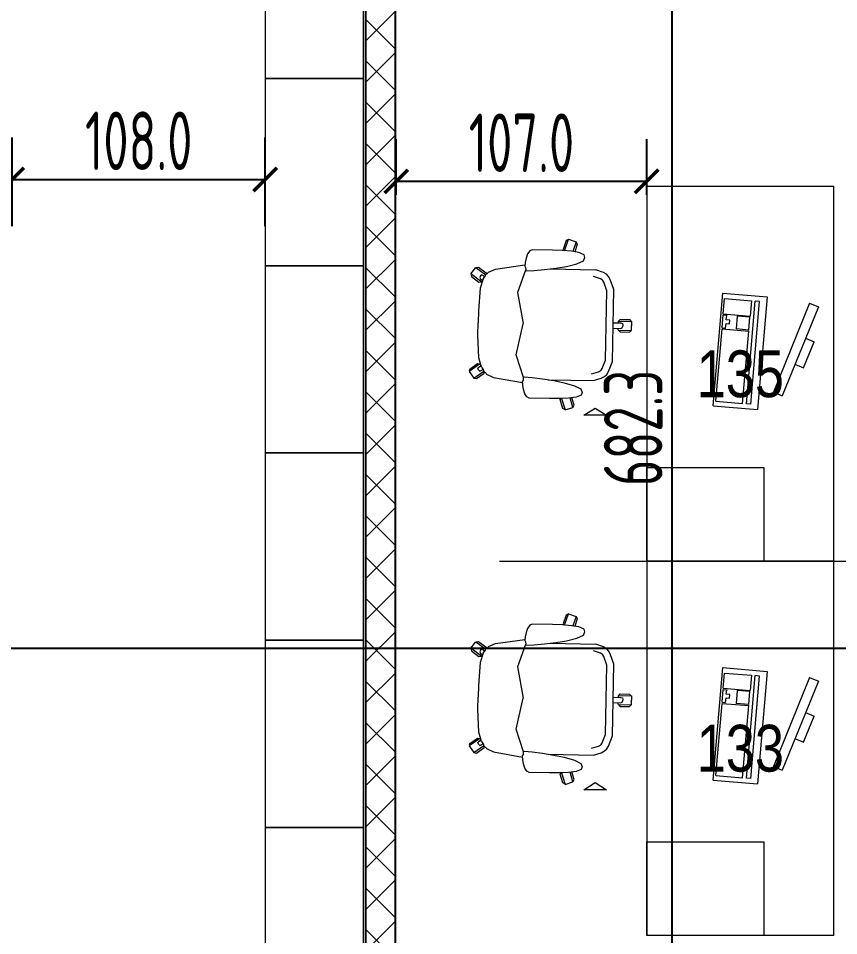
# Model space of a CAD drawing. Extents: x 6529560 to 6558080, y 5579316 to 5588131.
# Drawn here: x 6543831.461 to 6543834.965, y 5579672.922 to 5579676.842 of the extents above; entities that cross this region are included whole.
import ezdxf
from ezdxf.enums import TextEntityAlignment as Align

# ---------------------------------------------------------------- set-up
doc = ezdxf.new("R2010")
doc.units = 0
doc.header["$MEASUREMENT"] = 0
doc.header["$PDSIZE"] = -5
doc.linetypes.add('GR_SOLID', pattern=[0])
doc.layers.get('0').update_dxf_attribs({"color": 2, "linetype": 'CONTINUOUS', "lineweight": 5})
doc.layers.get('Defpoints').update_dxf_attribs({"linetype": 'CONTINUOUS'})
for name, color, linetype, lineweight in [('arch_meble', 5, 'GR_SOLID', 13), ('arch_sciany wewnetrzne gk', 70, 'CONTINUOUS', 25), ('arch_sciany wewntrzne gk wypelnienie', 70, 'CONTINUOUS', 13), ('arch_wymiary', 2, 'CONTINUOUS', 13)]:
    doc.layers.add(name, color=color, linetype=linetype, lineweight=lineweight)
doc.styles.add('ISO8', font='iso8.shx', dxfattribs={"width": 0.7})
doc.styles.get("Standard").update_dxf_attribs({"font": 'arial.ttf', "width": 0.75})
doc.dimstyles.new('biura', dxfattribs={"dimtxt": 0.25, "dimasz": 0.1, "dimexe": 0.18, "dimexo": 0.0625, "dimgap": 0.04, "dimtad": 1, "dimdec": 1, "dimlfac": 100, "dimzin": 0, "dimdsep": 46, "dimtxsty": 'ISO8', "dimblk": 'ARCHTICK', "dimcen": 0.09, "dimadec": 0, "dimazin": 0, "dimtfac": 1, "dimtdec": 1, "dimtix": 1, "dimtofl": 0, "dimtmove": 0, "dimatfit": 3, "dimldrblk": 'ARCHTICK', "dimfxl": 0.2, "dimfxlon": 1, "dimtolj": 1, "dimtzin": 0, "dimarcsym": 0})

# ---------------------------------------------------------------- blocks, each defined once
blk = doc.blocks.new('_ArchTick')
at = {"color": 0, "linetype": 'ByBlock', "const_width": 0.15}
blk.add_lwpolyline([(-0.5, -0.5), (0.5, 0.5)], dxfattribs=at)
blk = doc.blocks.new('*D2548')
at = {"layer": 'arch_wymiary', "color": 0, "lineweight": -2, "transparency": 16777216}
for p, q in [((6543823.976470454, 5579674.349832397), (6543823.976470454, 5579673.969832397)), ((6543854.006516792, 5579674.349726623), (6543854.006516792, 5579673.969832397)), ((6543823.976470454, 5579674.149832396), (6543854.006516792, 5579674.149832396))]:
    blk.add_line(p, q, dxfattribs=at)
at = {"layer": 'Defpoints', "color": 0, "transparency": 16777216}
for p in [(6543823.976470454, 5579675.531669023, -2.2523943874e-06), (6543854.006516792, 5579675.531669023, 0.0368586090544197), (6543854.006516792, 5579674.149832396)]:
    blk.add_point(p, dxfattribs=at)
at = {"layer": 'arch_wymiary', "color": 0, "lineweight": -2, "transparency": 16777216, "xscale": 0.1, "yscale": 0.1, "zscale": 0.1, "rotation": 180}
blk.add_blockref('_ArchTick', (6543823.976470454, 5579674.149832396), dxfattribs=at)
at = {"layer": 'arch_wymiary', "color": 0, "lineweight": -2, "transparency": 16777216, "xscale": 0.1, "yscale": 0.1, "zscale": 0.1}
blk.add_blockref('_ArchTick', (6543854.006516792, 5579674.149832396), dxfattribs=at)
at = {"layer": 'arch_wymiary', "color": 0, "transparency": 16777216, "insert": (6543837.597539419, 5579674.314832397), "char_height": 0.25, "attachment_point": 5, "style": 'ISO8'}
blk.add_mtext('\\A1;3003.0', dxfattribs=at)
blk = doc.blocks.new('*D2559')
at = {"layer": 'arch_wymiary', "color": 0, "lineweight": -2, "transparency": 16777216}
for p, q in [((6543834.084905486, 5579677.814458701), (6543834.072933886, 5579677.814458701)), ((6543834.252933887, 5579677.814458701), (6543834.252933887, 5579670.991080322)), ((6543834.136313776, 5579670.991080322), (6543834.072933886, 5579670.991080322))]:
    blk.add_line(p, q, dxfattribs=at)
at = {"layer": 'Defpoints', "color": 0, "transparency": 16777216}
for p in [(6543834.301937995, 5579677.814458701, -7.265392502862331), (6543834.252933887, 5579670.991080322), (6543835.301937995, 5579670.991080322, -7.265392912928182)]:
    blk.add_point(p, dxfattribs=at)
at = {"layer": 'arch_wymiary', "color": 0, "lineweight": -2, "transparency": 16777216, "xscale": 0.1, "yscale": 0.1, "zscale": 0.1}
for p, rotation in [((6543834.252933887, 5579677.814458701), 90), ((6543834.252933887, 5579670.991080322), 270)]:
    blk.add_blockref('_ArchTick', p, dxfattribs=dict(at, rotation=rotation))
at = {"layer": 'arch_wymiary', "color": 0, "transparency": 16777216, "insert": (6543834.087933886, 5579675.091556828), "char_height": 0.25, "attachment_point": 5, "rotation": 90, "style": 'ISO8'}
blk.add_mtext('\\A1;682.3', dxfattribs=at)
blk = doc.blocks.new('biurko dostawka')
at = {"layer": 'arch_meble', "color": 0}
for p, q in [((6555863.256439447, 5577522.728014947, 7.302242487318267), (6555703.256470323, 5577522.728014947, 7.302242487318267)), ((6555703.256470323, 5577522.728014947, 7.302242487318267), (6555703.256470442, 5577442.728014946, 7.302242487318267)), ((6555863.256439447, 5577522.728014947, 7.302242487318267), (6555863.256439447, 5577442.728028178, 7.302242487318267)), ((6555753.107601405, 5577512.351674795, 7.302242487318267), (6555754.618423462, 5577516.055377961, 7.302242487318267)), ((6555754.618423462, 5577516.055377961, 7.302242487318267), (6555792.600824475, 5577500.561519265, 7.302242487318267)), ((6555768.050377608, 5577510.576187729, 7.302242487318267), (6555769.561199666, 5577514.279890776, 7.302242487318267)), ((6555780.679692626, 5577509.744412422, 7.302242487318267), (6555769.561199666, 5577514.279890776, 7.302242487318267)), ((6555753.107601405, 5577512.351674795, 7.302242487318267), (6555791.090002299, 5577496.8578161, 7.302242487318267)), ((6555779.168870449, 5577506.040709257, 7.302242487318267), (6555780.679692626, 5577509.744412422, 7.302242487318267)), ((6555791.090002299, 5577496.8578161, 7.302242487318267), (6555792.600824475, 5577500.561519265, 7.302242487318267)), ((6555748.804199457, 5577475.201965809, 7.302242487318267), (6555750.415761829, 5577494.183677197, 7.302242487318267)), ((6555750.415761829, 5577494.183677197, 7.302242487318267), (6555798.502763987, 5577490.101052642, 7.302242487318267)), ((6555752.412526011, 5577490.987400413, 7.302242487318267), (6555752.2543391, 5577489.124203323, 7.302242487318267)), ((6555796.254798889, 5577487.265156746, 7.302242487318267), (6555752.412526011, 5577490.987400413, 7.302242487318267)), ((6555796.891201615, 5577471.119341254, 7.302242487318267), (6555798.502763987, 5577490.101052642, 7.302242487318267)), ((6555751.140694499, 5577476.007193089, 7.302242487318267), (6555752.111227154, 5577487.438567638, 7.302242487318267)), ((6555752.111227154, 5577487.438567638, 7.302242487318267), (6555758.587926507, 5577486.88869071, 7.302242487318267)), ((6555796.096611977, 5577485.401959657, 7.302242487318267), (6555752.2543391, 5577489.124203323, 7.302242487318267)), ((6555757.617393851, 5577475.457316279, 7.302242487318267), (6555758.587926507, 5577486.88869071, 7.302242487318267)), ((6555759.086134314, 5577486.846392631, 7.302242487318267), (6555758.62318027, 5577481.393509865, 7.302242487318267)), ((6555764.566418409, 5577486.381112098, 7.302242487318267), (6555759.086134314, 5577486.846392631, 7.302242487318267)), ((6555764.094093323, 5577474.907439231, 7.302242487318267), (6555765.064625979, 5577486.338813781, 7.302242487318267)), ((6555764.566418409, 5577486.381112098, 7.302242487318267), (6555764.103464365, 5577480.928229332, 7.302242487318267)), ((6555795.953500152, 5577483.716323853, 7.302242487318267), (6555765.064625979, 5577486.338813781, 7.302242487318267)), ((6555796.254798889, 5577487.265156746, 7.302242487318267), (6555796.096611977, 5577485.401959657, 7.302242487318267)), ((6555794.982967377, 5577472.284949421, 7.302242487318267), (6555795.953500152, 5577483.716323853, 7.302242487318267)), ((6555758.62318027, 5577481.393509865, 7.302242487318267), (6555764.103464365, 5577480.928229332, 7.302242487318267)), ((6555760.362221479, 5577478.235071182, 7.302242487318267), (6555760.235326886, 5577476.740448117, 7.302242487318267)), ((6555761.856844425, 5577478.108176351, 7.302242487318267), (6555760.362221479, 5577478.235071182, 7.302242487318267)), ((6555761.729949832, 5577476.613553405, 7.302242487318267), (6555761.856844425, 5577478.108176351, 7.302242487318267)), ((6555796.891201615, 5577471.119341254, 7.302242487318267), (6555748.804199457, 5577475.201965809, 7.302242487318267)), ((6555757.617393851, 5577475.457316279, 7.302242487318267), (6555751.140694499, 5577476.007193089, 7.302242487318267)), ((6555758.115601539, 5577475.415018081, 7.302242487318267), (6555758.242496253, 5577476.909641027, 7.302242487318267)), ((6555763.595885754, 5577474.949737548, 7.302242487318267), (6555758.115601539, 5577475.415018081, 7.302242487318267)), ((6555760.235326886, 5577476.740448117, 7.302242487318267), (6555758.242496253, 5577476.909641027, 7.302242487318267)), ((6555763.722780347, 5577476.444360495, 7.302242487318267), (6555761.729949832, 5577476.613553405, 7.302242487318267)), ((6555763.595885754, 5577474.949737548, 7.302242487318267), (6555763.722780347, 5577476.444360495, 7.302242487318267)), ((6555794.982967377, 5577472.284949421, 7.302242487318267), (6555764.094093323, 5577474.907439231, 7.302242487318267)), ((6555703.256470442, 5577442.728014946, 7.302242487318267), (6555863.256439447, 5577442.728028178, 7.302242487318267)), ((6555760.018493534, 5577431.441066742, 7.302242487318267), (6555760.097313404, 5577435.440290094, 7.302242487318267)), ((6555760.097313404, 5577435.440290094, 7.302242487318267), (6555760.841556311, 5577436.155763627, 7.302242487318267)), ((6555760.731602669, 5577430.576847076, 7.302242487318267), (6555760.843980074, 5577436.278739691, 7.302242487318267)), ((6555760.843980074, 5577436.278739691, 7.302242487318267), (6555762.788203359, 5577436.240421295, 7.302242487318267)), ((6555764.732426524, 5577436.202103018, 7.302242487318267), (6555762.788203359, 5577436.240421295, 7.302242487318267)), ((6555764.620049119, 5577430.500210286, 7.302242487318267), (6555764.732426524, 5577436.202103018, 7.302242487318267)), ((6555765.445476533, 5577435.334884047, 7.302242487318267), (6555764.73000288, 5577436.079126835, 7.302242487318267)), ((6555765.366656542, 5577431.335660697, 7.302242487318267), (6555765.445476533, 5577435.334884047, 7.302242487318267)), ((6555760.733967185, 5577430.696823835, 7.302242487318267), (6555760.018493534, 5577431.441066742, 7.302242487318267)), ((6555761.472926974, 5577428.403817296, 7.302242487318267), (6555761.538800716, 5577431.746168256, 7.302242487318267)), ((6555761.538800716, 5577431.746168256, 7.302242487318267), (6555761.768364668, 5577432.330758214, 7.302242487318267)), ((6555761.768364668, 5577432.330758214, 7.302242487318267), (6555762.524120211, 5577432.513901471, 7.302242487318267)), ((6555762.524120211, 5577432.513901471, 7.302242487318267), (6555762.714684009, 5577432.510145784, 7.302242487318267)), ((6555762.905247807, 5577432.506389856, 7.302242487318267), (6555762.714684009, 5577432.510145784, 7.302242487318267)), ((6555763.653200268, 5577432.293610216, 7.302242487318267), (6555762.905247807, 5577432.506389856, 7.302242487318267)), ((6555763.859551668, 5577431.700428962, 7.302242487318267), (6555763.653200268, 5577432.293610216, 7.302242487318267)), ((6555763.793677925, 5577428.358078003, 7.302242487318267), (6555763.859551668, 5577431.700428962, 7.302242487318267)), ((6555764.622413635, 5577430.620187044, 7.302242487318267), (6555765.366656542, 5577431.335660697, 7.302242487318267)), ((6555742.886647582, 5577427.151816725, 7.302242487318267), (6555741.622958779, 5577426.469585181, 7.302242487318267)), ((6555747.288681507, 5577428.683371902, 7.302242487318267), (6555742.886647582, 5577427.151816725, 7.302242487318267)), ((6555777.977923274, 5577428.078523277, 7.302242487318267), (6555747.288681507, 5577428.683371902, 7.302242487318267)), ((6555760.731602669, 5577430.576847076, 7.302242487318267), (6555761.515450358, 5577430.561398386, 7.302242487318267)), ((6555764.620049119, 5577430.500210286, 7.302242487318267), (6555763.83620131, 5577430.515658975, 7.302242487318267)), ((6555782.316191912, 5577426.374706983, 7.302242487318267), (6555777.977923274, 5577428.078523277, 7.302242487318267)), ((6555739.902613043, 5577424.236050844, 7.302242487318267), (6555738.788750886, 5577420.955362558, 7.302242487318267)), ((6555740.690106392, 5577425.572792888, 7.302242487318267), (6555739.902613043, 5577424.236050844, 7.302242487318267)), ((6555741.622958779, 5577426.469585181, 7.302242487318267), (6555740.690106392, 5577425.572792888, 7.302242487318267)), ((6555743.059391499, 5577423.700569153, 7.302242487318267), (6555742.636512637, 5577422.982747196, 7.302242487318267)), ((6555743.402648211, 5577424.030557036, 7.302242487318267), (6555743.059391499, 5577423.700569153, 7.302242487318267)), ((6555744.09654963, 5577424.405175686, 7.302242487318267), (6555743.402648211, 5577424.030557036, 7.302242487318267)), ((6555747.765568971, 5577425.681700588, 7.302242487318267), (6555744.09654963, 5577424.405175686, 7.302242487318267)), ((6555777.383133412, 5577425.097973466, 7.302242487318267), (6555747.765568971, 5577425.681700588, 7.302242487318267)), ((6555780.999005317, 5577423.677871943, 7.302242487318267), (6555777.383133412, 5577425.097973466, 7.302242487318267)), ((6555781.677607058, 5577423.276202798, 7.302242487318267), (6555780.999005317, 5577423.677871943, 7.302242487318267)), ((6555782.007594943, 5577422.932946086, 7.302242487318267), (6555781.677607058, 5577423.276202798, 7.302242487318267)), ((6555783.552017808, 5577425.643213033, 7.302242487318267), (6555782.316191912, 5577426.374706983, 7.302242487318267)), ((6555784.448810101, 5577424.710360646, 7.302242487318267), (6555783.552017808, 5577425.643213033, 7.302242487318267)), ((6555785.183021188, 5577423.343627692, 7.302242487318267), (6555784.448810101, 5577424.710360646, 7.302242487318267)), ((6555786.166751623, 5577420.021598221, 7.302242487318267), (6555785.183021188, 5577423.343627692, 7.302242487318267)), ((6555797.960509419, 5577420.72796905, 7.302242487318267), (6555800.979925633, 5577425.518016219, 7.302242487318267)), ((6555800.979925633, 5577425.518016219, 7.302242487318267), (6555800.979925752, 5577415.937922, 7.302242487318267)), ((6555738.406062841, 5577401.538263321, 7.302242487318267), (6555738.788750886, 5577420.955362558, 7.302242487318267)), ((6555742.636512637, 5577422.982747196, 7.302242487318267), (6555741.621616244, 5577419.993545532, 7.302242487318267)), ((6555782.401861549, 5577422.199019194, 7.302242487318267), (6555782.007594943, 5577422.932946086, 7.302242487318267)), ((6555783.298188329, 5577419.172149658, 7.302242487318267), (6555782.401861549, 5577422.199019194, 7.302242487318267)), ((6555785.784063697, 5577400.604499102, 7.302242487318267), (6555786.166751623, 5577420.021598221, 7.302242487318267)), ((6555800.979925752, 5577415.937922, 7.302242487318267), (6555797.960509419, 5577420.72796905, 7.302242487318267)), ((6555732.385558248, 5577415.984572172, 7.302242487318267), (6555731.438417077, 5577413.753802537, 7.302242487318267)), ((6555733.582317233, 5577416.26504445, 7.302242487318267), (6555732.385558248, 5577415.984572172, 7.302242487318267)), ((6555735.019454598, 5577415.699615955, 7.302242487318267), (6555733.582317233, 5577416.26504445, 7.302242487318267)), ((6555736.258674502, 5577412.856645107, 7.302242487318267), (6555735.019454598, 5577415.699615955, 7.302242487318267)), ((6555725.773177146, 5577409.33157742, 7.302242487318267), (6555726.9195652, 5577412.638629913, 7.302242487318267)), ((6555726.9195652, 5577412.638629913, 7.302242487318267), (6555730.998227836, 5577411.224113226, 7.302242487318267)), ((6555726.998399258, 5577412.611289501, 7.302242487318267), (6555727.978583336, 5577413.085848808, 7.302242487318267)), ((6555727.978583336, 5577413.085848808, 7.302242487318267), (6555731.131872534, 5577411.992144942, 7.302242487318267)), ((6555731.438417077, 5577413.753802537, 7.302242487318267), (6555730.891361593, 5577410.609971881, 7.302242487318267)), ((6555737.356762051, 5577408.435148835, 7.302242487318267), (6555736.258674502, 5577412.856645107, 7.302242487318267)), ((6555787.104302764, 5577407.454683781, 7.302242487318267), (6555788.375755072, 5577411.829479337, 7.302242487318267)), ((6555788.375755072, 5577411.829479337, 7.302242487318267), (6555789.726032138, 5577414.621414185, 7.302242487318267)), ((6555789.726032138, 5577414.621414185, 7.302242487318267), (6555791.184332609, 5577415.129777074, 7.302242487318267)), ((6555791.184332609, 5577415.129777074, 7.302242487318267), (6555792.369111061, 5577414.802367449, 7.302242487318267)), ((6555792.369111061, 5577414.802367449, 7.302242487318267), (6555793.227619171, 5577412.536010504, 7.302242487318267)), ((6555793.227619171, 5577412.536010504, 7.302242487318267), (6555793.650375366, 5577409.373065949, 7.302242487318267)), ((6555796.658447266, 5577411.732249974, 7.302242487318267), (6555793.464512229, 5577410.763642431, 7.302242487318267)), ((6555797.619171142, 5577411.219437719, 7.302242487318267), (6555796.658447266, 5577411.732249974, 7.302242487318267)), ((6555730.654754162, 5577407.638057231, 7.302242487318267), (6555725.773177146, 5577409.33157742, 7.302242487318267)), ((6555725.888512492, 5577409.291565181, 7.302242487318267), (6555726.339186191, 5577408.362236022, 7.302242487318267)), ((6555726.339186191, 5577408.362236022, 7.302242487318267), (6555730.119092106, 5577407.051498532, 7.302242487318267)), ((6555730.891361593, 5577410.609971881, 7.302242487318267), (6555730.585049391, 5577406.740256428, 7.302242487318267)), ((6555738.110734105, 5577403.960423112, 7.302242487318267), (6555737.356762051, 5577408.435148835, 7.302242487318267)), ((6555786.174601674, 5577403.013141155, 7.302242487318267), (6555787.104302764, 5577407.454683781, 7.302242487318267)), ((6555797.69902134, 5577411.243650675, 7.302242487318267), (6555793.567790866, 5577409.990941048, 7.302242487318267)), ((6555793.650375366, 5577409.373065949, 7.302242487318267), (6555793.803974032, 5577405.49428606, 7.302242487318267)), ((6555793.769698858, 5577406.394136191, 7.302242487318267), (6555798.71421349, 5577407.893995881, 7.302242487318267)), ((6555798.71421349, 5577407.893995881, 7.302242487318267), (6555797.69902134, 5577411.243650675, 7.302242487318267)), ((6555798.597391128, 5577407.858559131, 7.302242487318267), (6555798.110449791, 5577406.947709322, 7.302242487318267)), ((6555730.119092106, 5577407.051498532, 7.302242487318267), (6555730.629270195, 5577407.298906922, 7.302242487318267)), ((6555730.585049391, 5577406.740256428, 7.302242487318267), (6555730.433173417, 5577402.434413076, 7.302242487318267)), ((6555738.706557631, 5577399.073733568, 7.302242487318267), (6555738.110734105, 5577403.960423112, 7.302242487318267)), ((6555794.281833172, 5577405.786926747, 7.302242487318267), (6555793.781799793, 5577406.054245233, 7.302242487318267)), ((6555793.803974032, 5577405.49428606, 7.302242487318267), (6555793.786071896, 5577401.18580234, 7.302242487318267)), ((6555798.110449791, 5577406.947709322, 7.302242487318267), (6555794.281833172, 5577405.786926747, 7.302242487318267)), ((6555730.433173417, 5577402.434413076, 7.302242487318267), (6555730.275328636, 5577393.765840291, 7.302242487318267)), ((6555785.386694074, 5577398.153723359, 7.302242487318267), (6555786.174601674, 5577403.013141155, 7.302242487318267)), ((6555793.786071896, 5577401.18580234, 7.302242487318267), (6555793.602232098, 5577392.517741919, 7.302242487318267)), ((6555739.073944807, 5577394.67464006, 7.302242487318267), (6555738.706557631, 5577399.073733568, 7.302242487318267)), ((6555784.846257449, 5577393.772521973, 7.302242487318267), (6555785.386694074, 5577398.153723359, 7.302242487318267)), ((6555730.275328636, 5577393.765840291, 7.302242487318267), (6555730.711929083, 5577392.777045131, 7.302242487318267)), ((6555730.711929083, 5577392.777045131, 7.302242487318267), (6555732.057831287, 5577391.845343113, 7.302242487318267)), ((6555732.057831287, 5577391.845343113, 7.302242487318267), (6555733.81440866, 5577391.19760406, 7.302242487318267)), ((6555739.191788554, 5577391.21464622, 7.302242487318267), (6555739.073944807, 5577394.67464006, 7.302242487318267)), ((6555784.592173457, 5577390.319858312, 7.302242487318267), (6555784.846257449, 5577393.772521973, 7.302242487318267)), ((6555793.602232098, 5577392.517741919, 7.302242487318267), (6555793.127009749, 5577391.546917676, 7.302242487318267)), ((6555733.81440866, 5577391.19760406, 7.302242487318267), (6555735.722765446, 5577390.790920973, 7.302242487318267)), ((6555735.722765446, 5577390.790920973, 7.302242487318267), (6555737.195685983, 5577390.670873761, 7.302242487318267)), ((6555738.498210788, 5577378.14977634, 7.302242487318267), (6555736.737079382, 5577390.708251477, 7.302242487318267)), ((6555737.195685983, 5577390.670873761, 7.302242487318267), (6555737.853594303, 5577391.014976501, 7.302242487318267)), ((6555737.853594303, 5577391.014976501, 7.302242487318267), (6555738.827469468, 5577391.049793123, 7.302242487318267)), ((6555738.827469468, 5577391.049793123, 7.302242487318267), (6555738.958510398, 5577391.00370729, 7.302242487318267)), ((6555738.958510398, 5577391.00370729, 7.302242487318267), (6555739.191788554, 5577391.21464622, 7.302242487318267)), ((6555738.958510398, 5577391.00370729, 7.302242487318267), (6555748.466040969, 5577387.48217237, 7.302242487318267)), ((6555748.466040969, 5577387.48217237, 7.302242487318267), (6555761.814898968, 5577389.931609035, 7.302242487318267)), ((6555775.178055167, 5577386.955710291, 7.302242487318267), (6555761.936076999, 5577389.929220677, 7.302242487318267)), ((6555784.816959024, 5577390.099891544, 7.302242487318267), (6555775.178055167, 5577386.955710291, 7.302242487318267)), ((6555784.816959024, 5577390.099891544, 7.302242487318267), (6555784.592173457, 5577390.319858312, 7.302242487318267)), ((6555784.770426273, 5577377.237805724, 7.302242487318267), (6555787.025023222, 5577389.717135668, 7.302242487318267)), ((6555784.949714064, 5577390.140778184, 7.302242487318267), (6555784.816959024, 5577390.099891544, 7.302242487318267)), ((6555785.921461106, 5577390.067615747, 7.302242487318267), (6555784.949714064, 5577390.140778184, 7.302242487318267)), ((6555786.565299988, 5577389.697857142, 7.302242487318267), (6555785.921461106, 5577390.067615747, 7.302242487318267)), ((6555788.041806817, 5577389.759774566, 7.302242487318267), (6555786.565299988, 5577389.697857142, 7.302242487318267)), ((6555789.964705944, 5577390.090948224, 7.302242487318267), (6555788.041806817, 5577389.759774566, 7.302242487318267)), ((6555791.745441556, 5577390.668971061, 7.302242487318267), (6555789.964705944, 5577390.090948224, 7.302242487318267)), ((6555793.127009749, 5577391.546917676, 7.302242487318267), (6555791.745441556, 5577390.668971061, 7.302242487318267)), ((6555739.783485174, 5577375.156869054, 7.302242487318267), (6555738.498210788, 5577378.14977634, 7.302242487318267)), ((6555783.368222594, 5577374.29786539, 7.302242487318267), (6555784.770426273, 5577377.237805724, 7.302242487318267)), ((6555737.674343944, 5577370.907604456, 7.302242487318267), (6555740.08865273, 5577374.096649767, 7.302242487318267)), ((6555737.772797704, 5577369.762442112, 7.302242487318267), (6555740.934341192, 5577373.937894225, 7.302242487318267)), ((6555739.980832696, 5577374.943483472, 7.302242487318267), (6555739.783485174, 5577375.156869054, 7.302242487318267)), ((6555740.150515795, 5577374.799567341, 7.302242487318267), (6555739.980832696, 5577374.943483472, 7.302242487318267)), ((6555740.08865273, 5577374.096649767, 7.302242487318267), (6555740.608832478, 5577374.168152332, 7.302242487318267)), ((6555740.380776048, 5577374.709012389, 7.302242487318267), (6555740.150515795, 5577374.799567341, 7.302242487318267)), ((6555740.686546087, 5577373.983846426, 7.302242487318267), (6555740.380776048, 5577374.709012389, 7.302242487318267)), ((6555744.132690787, 5577372.363455295, 7.302242487318267), (6555740.563714623, 5577367.65003705, 7.302242487318267)), ((6555741.362830281, 5577373.858433365, 7.302242487318267), (6555740.686546087, 5577373.983846426, 7.302242487318267)), ((6555740.941405534, 5577372.299497366, 7.302242487318267), (6555741.696661115, 5577373.596405029, 7.302242487318267)), ((6555740.941405534, 5577372.299497366, 7.302242487318267), (6555741.417349816, 5577371.682999253, 7.302242487318267)), ((6555742.655464292, 5577372.843827605, 7.302242487318267), (6555741.362830281, 5577373.858433365, 7.302242487318267)), ((6555742.655464292, 5577372.843827605, 7.302242487318267), (6555746.623806595, 5577371.553380847, 7.302242487318267)), ((6555742.665408254, 5577371.724414348, 7.302242487318267), (6555743.342632889, 5577372.619158388, 7.302242487318267)), ((6555744.074559212, 5577371.081359626, 7.302242487318267), (6555743.933106541, 5577372.099871516, 7.302242487318267)), ((6555780.407334566, 5577372.099782825, 7.302242487318267), (6555776.391227364, 5577370.966700197, 7.302242487318267)), ((6555780.407334566, 5577372.099782825, 7.302242487318267), (6555781.738942504, 5577373.062667966, 7.302242487318267)), ((6555782.098614454, 5577371.488337517, 7.302242487318267), (6555781.395046473, 5577372.813996911, 7.302242487318267)), ((6555781.738942504, 5577373.062667966, 7.302242487318267), (6555782.419643163, 5577373.161336423, 7.302242487318267)), ((6555785.164795756, 5577368.828402042, 7.302242487318267), (6555782.170229792, 5577373.125183702, 7.302242487318267)), ((6555782.419643163, 5577373.161336423, 7.302242487318267), (6555782.753748893, 5577373.873891234, 7.302242487318267)), ((6555783.021516918, 5577373.250493884, 7.302242487318267), (6555782.504558444, 5577373.342437148, 7.302242487318267)), ((6555782.753748893, 5577373.873891234, 7.302242487318267), (6555782.987398505, 5577373.955303073, 7.302242487318267)), ((6555782.987398505, 5577373.955303073, 7.302242487318267), (6555783.162620545, 5577374.092421531, 7.302242487318267)), ((6555785.308295012, 5577369.968795776, 7.302242487318267), (6555783.021516918, 5577373.250493884, 7.302242487318267)), ((6555783.162620545, 5577374.092421531, 7.302242487318267), (6555783.368222594, 5577374.29786539, 7.302242487318267)), ((6555737.822491527, 5577369.828072906, 7.302242487318267), (6555737.674343944, 5577370.907604456, 7.302242487318267)), ((6555740.563714623, 5577367.65003705, 7.302242487318267), (6555737.772797704, 5577369.762442112, 7.302242487318267)), ((6555741.417349816, 5577371.682999253, 7.302242487318267), (6555742.136652232, 5577371.386767864, 7.302242487318267)), ((6555741.660645605, 5577367.88946855, 7.302242487318267), (6555744.074559212, 5577371.081359626, 7.302242487318267)), ((6555742.136652232, 5577371.386767864, 7.302242487318267), (6555742.665408254, 5577371.724414348, 7.302242487318267)), ((6555746.623806595, 5577371.553380847, 7.302242487318267), (6555756.411144852, 5577370.814378022, 7.302242487318267)), ((6555756.411144852, 5577370.814378022, 7.302242487318267), (6555761.495963454, 5577370.673824906, 7.302242487318267)), ((6555766.582371234, 5577370.613915086, 7.302242487318267), (6555761.495963454, 5577370.673824906, 7.302242487318267)), ((6555776.391227364, 5577370.966700197, 7.302242487318267), (6555766.582371234, 5577370.613915086, 7.302242487318267)), ((6555778.91232741, 5577371.677989602, 7.302242487318267), (6555782.292812466, 5577366.827605843, 7.302242487318267)), ((6555778.919896364, 5577370.394599319, 7.302242487318267), (6555779.101370931, 5577371.406746626, 7.302242487318267)), ((6555781.206167459, 5577367.11007297, 7.302242487318267), (6555778.919896364, 5577370.394599319, 7.302242487318267)), ((6555780.353290916, 5577370.981630564, 7.302242487318267), (6555779.711847186, 5577371.902364135, 7.302242487318267)), ((6555780.868332147, 5577370.623412251, 7.302242487318267), (6555780.353290916, 5577370.981630564, 7.302242487318267)), ((6555781.598748326, 5577370.89107132, 7.302242487318267), (6555780.868332147, 5577370.623412251, 7.302242487318267)), ((6555782.098614454, 5577371.488337517, 7.302242487318267), (6555781.598748326, 5577370.89107132, 7.302242487318267)), ((6555782.292812466, 5577366.827605843, 7.302242487318267), (6555785.164795756, 5577368.828402042, 7.302242487318267)), ((6555785.117726445, 5577368.895939827, 7.302242487318267), (6555785.308295012, 5577369.968795776, 7.302242487318267)), ((6555741.090930104, 5577367.810474396, 7.302242487318267), (6555741.660645605, 5577367.88946855, 7.302242487318267)), ((6555781.7723279, 5577367.008692146, 7.302242487318267), (6555781.206167459, 5577367.11007297, 7.302242487318267))]:
    blk.add_line(p, q, dxfattribs=at)
at = {"layer": 'arch_meble', "color": 0, "extrusion": (0, 0, -1)}
blk.add_line((6555746.256476282, 5577522.728052497, 7.302242487317471), (6555704.256476283, 5577522.728015184, 7.302242487317471), dxfattribs=at)
at = {"layer": 'arch_meble', "color": 0, "elevation": 7.302242487318267}
blk.add_lwpolyline([(6555863.256439447, 5577442.728028178), (6555823.256439447, 5577442.728028058), (6555823.256439447, 5577492.728028058), (6555863.256439447, 5577492.728028058)], close=True, dxfattribs=at)
blk = doc.blocks.new('*D2778')
at = {"layer": 'arch_wymiary', "color": 0, "lineweight": -2, "transparency": 16777216}
for p, q in [((6543831.435282253, 5579675.953427198), (6543831.435282253, 5579676.333427198)), ((6543832.515201121, 5579675.953427198), (6543832.515201121, 5579676.333427198)), ((6543831.435282253, 5579676.153427199), (6543832.515201121, 5579676.153427199))]:
    blk.add_line(p, q, dxfattribs=at)
at = {"layer": 'Defpoints', "color": 0, "transparency": 16777216}
for p in [(6543832.515201121, 5579676.153427199), (6543831.435282253, 5579675.123001423), (6543832.515201121, 5579674.984842289)]:
    blk.add_point(p, dxfattribs=at)
at = {"layer": 'arch_wymiary', "color": 0, "lineweight": -2, "transparency": 16777216, "xscale": 0.1, "yscale": 0.1, "zscale": 0.1, "rotation": 180}
blk.add_blockref('_ArchTick', (6543831.435282253, 5579676.153427199), dxfattribs=at)
at = {"layer": 'arch_wymiary', "color": 0, "lineweight": -2, "transparency": 16777216, "xscale": 0.1, "yscale": 0.1, "zscale": 0.1}
blk.add_blockref('_ArchTick', (6543832.515201121, 5579676.153427199), dxfattribs=at)
at = {"layer": 'arch_wymiary', "color": 0, "transparency": 16777216, "insert": (6543831.975241687, 5579676.318427199), "char_height": 0.25, "attachment_point": 5, "style": 'ISO8'}
blk.add_mtext('\\A1;108.0', dxfattribs=at)
blk = doc.blocks.new('*D2784')
at = {"layer": 'arch_wymiary', "color": 0, "lineweight": -2, "transparency": 16777216}
for p, q in [((6543833.075389795, 5579676.087995066), (6543833.075389795, 5579676.325386913)), ((6543834.145389794, 5579676.087995066), (6543834.145389794, 5579676.325386913)), ((6543834.145389794, 5579676.145386913), (6543833.075389795, 5579676.145386913))]:
    blk.add_line(p, q, dxfattribs=at)
at = {"layer": 'Defpoints', "color": 0, "transparency": 16777216}
for p in [(6543833.075389795, 5579676.145386913), (6543833.075389795, 5579676.025495065), (6543834.145389794, 5579676.025495065)]:
    blk.add_point(p, dxfattribs=at)
at = {"layer": 'arch_wymiary', "color": 0, "lineweight": -2, "transparency": 16777216, "xscale": 0.1, "yscale": 0.1, "zscale": 0.1, "rotation": 180}
blk.add_blockref('_ArchTick', (6543833.075389795, 5579676.145386913), dxfattribs=at)
at = {"layer": 'arch_wymiary', "color": 0, "lineweight": -2, "transparency": 16777216, "xscale": 0.1, "yscale": 0.1, "zscale": 0.1}
blk.add_blockref('_ArchTick', (6543834.145389794, 5579676.145386913), dxfattribs=at)
at = {"layer": 'arch_wymiary', "color": 0, "transparency": 16777216, "insert": (6543833.610389794, 5579676.310386913), "char_height": 0.25, "attachment_point": 5, "style": 'ISO8'}
blk.add_mtext('\\A1;107.0', dxfattribs=at)
blk = doc.blocks.new('*D2785')
at = {"layer": 'arch_wymiary', "color": 0, "lineweight": -2, "transparency": 16777216}
for p, q in [((6543833.070506855, 5579677.424814279), (6543833.070506855, 5579677.044814281)), ((6543853.676512817, 5579677.365224362), (6543853.676512817, 5579677.40481428)), ((6543853.676512817, 5579677.22481428), (6543833.070506855, 5579677.22481428))]:
    blk.add_line(p, q, dxfattribs=at)
at = {"layer": 'Defpoints', "color": 0, "transparency": 16777216}
for p in [(6543833.070506855, 5579677.814458699), (6543833.070506855, 5579677.22481428), (6543853.676512817, 5579676.640900537, -7.292449914625307)]:
    blk.add_point(p, dxfattribs=at)
at = {"layer": 'arch_wymiary', "color": 0, "lineweight": -2, "transparency": 16777216, "xscale": 0.1, "yscale": 0.1, "zscale": 0.1, "rotation": 180}
blk.add_blockref('_ArchTick', (6543833.070506855, 5579677.22481428), dxfattribs=at)
at = {"layer": 'arch_wymiary', "color": 0, "lineweight": -2, "transparency": 16777216, "xscale": 0.1, "yscale": 0.1, "zscale": 0.1}
blk.add_blockref('_ArchTick', (6543853.676512817, 5579677.22481428), dxfattribs=at)
at = {"layer": 'arch_wymiary', "color": 0, "transparency": 16777216, "insert": (6543843.373509836, 5579677.38981428), "char_height": 0.25, "attachment_point": 5, "style": 'ISO8'}
blk.add_mtext('\\A1;2060.6', dxfattribs=at)

msp = doc.modelspace()

# ---------------------------------------------------------------- hatches: boundary and pattern name
at = {"layer": 'arch_sciany wewntrzne gk wypelnienie'}
h = msp.add_hatch(dxfattribs=at)
h.set_pattern_fill('ANSI37', color=256, scale=0.8, angle=90)
h.set_pattern_definition([(135, (0.4768197489902378, 98.16788971982896), (-0.0707106781186548, -0.0707106781186548), []), (225, (0.4768197489902378, 98.16788971982896), (0.0707106781186548, -0.0707106781186548), [])])
h.paths.add_polyline_path([(6543828.851865141, 5579680.871182914), (6543828.931878847, 5579680.871182914), (6543828.931878847, 5579680.971171102), (6543828.851865141, 5579680.971171102)], flags=17)
h.paths.add_polyline_path([(6543827.751865135, 5579680.971102293), (6543827.751865135, 5579680.871102294), (6543828.011865141, 5579680.87110229), (6543828.011865143, 5579680.971102289), (6543827.931865137, 5579680.97110229), (6543827.931865149, 5579682.071102289), (6543827.83186515, 5579682.07110229), (6543827.831865137, 5579680.971102292)], flags=17)
h.paths.add_polyline_path([(6543826.651865131, 5579680.971102298), (6543826.651865131, 5579680.871102299), (6543826.911865137, 5579680.871102295), (6543826.911865137, 5579680.971102296), (6543826.831865133, 5579680.971102296), (6543826.831865145, 5579682.071102295), (6543826.731865145, 5579682.071102296), (6543826.731865133, 5579680.971102297)], flags=17)
h.paths.add_polyline_path([(6543831.077053002, 5579679.3406111), (6543832.924837508, 5579679.340250049), (6543832.924843392, 5579679.465314813), (6543832.125885447, 5579679.465352411), (6543832.125901687, 5579682.22103632), (6543831.875903239, 5579682.22103632), (6543831.875903237, 5579679.465546335), (6543831.077053002, 5579679.465524036)], flags=17)
h.paths.add_polyline_path([(6543775.97652131, 5579672.562711427), (6543776.133657281, 5579672.562711427), (6543776.133657281, 5579672.687711426), (6543775.97652131, 5579672.687711426)])
h.paths.add_polyline_path([(6543805.52631407, 5579679.466649816), (6543805.52631407, 5579679.34202755), (6543805.701547256, 5579679.34202755), (6543805.701547236, 5579682.221072561), (6543805.576547229, 5579682.221159792), (6543805.576547229, 5579679.466716163)])
h.paths.add_polyline_path([(6543811.174062316, 5579677.814474194), (6543811.174062316, 5579670.991072974), (6543811.298981189, 5579670.991071553), (6543811.298981189, 5579677.814474195), (6543814.33266356, 5579677.814461856), (6543814.332663563, 5579677.939460946), (6543809.944116447, 5579677.939473284), (6543809.944116447, 5579677.814461401)])
h.paths.add_polyline_path([(6543809.944116442, 5579682.221504417), (6543809.944116447, 5579679.342386698), (6543809.944116446, 5579679.341918382), (6543809.944113974, 5579679.342387408), (6543810.069113974, 5579679.342385987), (6543810.069127688, 5579679.341742292), (6543811.863017871, 5579679.341628944), (6543811.86302577, 5579679.466628944), (6543810.069116448, 5579679.467378801), (6543810.069116441, 5579682.221540881)])
h.paths.add_polyline_path([(6543795.354303063, 5579682.221133487), (6543795.479303057, 5579682.221133487), (6543795.479302087, 5579682.101151742), (6543795.354302091, 5579682.101151742)])
h.paths.add_polyline_path([(6543792.602175157, 5579682.22102535), (6543792.727175151, 5579682.22102535), (6543792.729298559, 5579682.101153466), (6543792.604298565, 5579682.101153466)])
h.paths.add_polyline_path([(6543828.931865146, 5579682.221077249), (6543828.931865146, 5579682.071077249), (6543825.731863935, 5579682.071114104), (6543825.731865707, 5579682.221171101)])
h.paths.add_polyline_path([(6543825.731852004, 5579680.871182914), (6543825.811865712, 5579680.871182914), (6543825.811865712, 5579680.971171102), (6543825.731852004, 5579680.971171102)], flags=17)
h.paths.add_polyline_path([(6543818.88295381, 5579679.466248899), (6543819.032100194, 5579679.466248899), (6543819.032100194, 5579679.341174709), (6543818.88295381, 5579679.341174709)], flags=17)
h.paths.add_polyline_path([(6543815.038226563, 5579682.221071334), (6543815.038052506, 5579679.466427079), (6543814.913943046, 5579679.466499686), (6543814.913935144, 5579679.341434919), (6543817.88295381, 5579679.341247319), (6543817.88295381, 5579679.46624732), (6543815.163226569, 5579679.46641917), (6543815.163226562, 5579682.220920382)], flags=17)
h.paths.add_polyline_path([(6543812.913226558, 5579682.221071329), (6543812.913052511, 5579679.466561351), (6543812.863017948, 5579679.466561351), (6543812.863017947, 5579679.341629277), (6543813.913943046, 5579679.341629275), (6543813.913943047, 5579679.466499686), (6543813.038226562, 5579679.466553441), (6543813.038226558, 5579682.221034854)], flags=17)
h.paths.add_polyline_path([(6543828.931865146, 5579680.592672379), (6543829.056865145, 5579680.592672379), (6543829.056865145, 5579682.221077248), (6543828.931865146, 5579682.221077248)], flags=17)
h.paths.add_polyline_path([(6543830.077053002, 5579679.465507208), (6543830.077053002, 5579679.340507208), (6543825.73183168, 5579679.340525141), (6543825.731833159, 5579679.465751377), (6543828.931865146, 5579679.46575312), (6543828.931865147, 5579679.59267238), (6543829.056871665, 5579679.59267238), (6543829.056858624, 5579679.465546335)], flags=17)
h.paths.add_polyline_path([(6543825.401800754, 5579677.939456571), (6543825.401800754, 5579677.814456571), (6543827.015269852, 5579677.814471575), (6543827.015270359, 5579677.214458972), (6543829.165138332, 5579677.214160406), (6543829.165136826, 5579677.814438516), (6543834.859482227, 5579677.814448595), (6543834.859482227, 5579677.939468141), (6543829.040269748, 5579677.939461183), (6543829.040270256, 5579677.339460261), (6543827.140269853, 5579677.339459079), (6543827.140269853, 5579677.939461874)], flags=17)
h.paths.add_polyline_path([(6543823.559951467, 5579677.939460777), (6543823.559951467, 5579677.814460778), (6543823.851521311, 5579677.81447295), (6543823.851521311, 5579671.321076054), (6543823.976521312, 5579671.321076054), (6543823.976521312, 5579677.814472951), (6543824.401800755, 5579677.81447295), (6543824.401800755, 5579677.939465867)], flags=17)
h.paths.add_polyline_path([(6543815.944021623, 5579672.877945946), (6543816.069021623, 5579672.877945946), (6543816.069021623, 5579670.991071095), (6543815.944021623, 5579670.991071095)])
h.paths.add_polyline_path([(6543815.332663561, 5579677.939471546), (6543815.332663561, 5579677.8144614), (6543815.944021623, 5579677.814472948), (6543815.944021623, 5579673.877945948), (6543816.069021622, 5579673.877945952), (6543816.069021622, 5579677.814456819), (6543816.360540611, 5579677.814456815), (6543816.36054061, 5579677.939470542)], flags=17)
h.paths.add_polyline_path([(6543777.890718506, 5579680.656208543), (6543777.765718506, 5579680.656208543), (6543777.765718492, 5579677.506073696), (6543781.905445558, 5579677.506073696), (6543781.905445558, 5579677.631073695), (6543777.890718506, 5579677.631073695)])
h.paths.add_polyline_path([(6543777.765718506, 5579682.22104096), (6543777.890718506, 5579682.22104096), (6543777.890718506, 5579681.656208544), (6543777.765718506, 5579681.656208544)])
h.paths.add_polyline_path([(6543794.104436234, 5579677.851153458), (6543795.254489404, 5579677.851153458), (6543795.254489404, 5579677.976153459), (6543794.104436234, 5579677.976153459)], flags=16)
h.paths.add_polyline_path([(6543794.104487714, 5579678.87615346), (6543795.254489403, 5579678.87615346), (6543795.254489403, 5579679.00115346), (6543794.104487714, 5579679.00115346)], flags=17)
h.paths.add_polyline_path([(6543794.104489402, 5579680.026153464), (6543795.254489403, 5579680.026153464), (6543795.254489403, 5579679.901153464), (6543794.104489402, 5579679.901153464)], flags=17)
h.paths.add_polyline_path([(6543792.754298508, 5579679.901153467), (6543793.9043002, 5579679.901153467), (6543793.9043002, 5579680.026153465), (6543792.754298508, 5579680.026153465)], flags=17)
h.paths.add_polyline_path([(6543792.754298507, 5579678.876153463), (6543793.904300198, 5579678.876153463), (6543793.904300198, 5579679.001153463), (6543792.754298507, 5579679.001153463)], flags=17)
h.paths.add_polyline_path([(6543792.754298505, 5579677.851153461), (6543793.904298503, 5579677.851153461), (6543793.904298503, 5579677.976153461), (6543792.754298505, 5579677.976153461)], flags=17)
h.paths.add_polyline_path([(6543790.304298507, 5579677.921153459), (6543791.454298513, 5579677.921153459), (6543791.454298513, 5579678.046153461), (6543790.304298507, 5579678.046153461)], flags=17)
h.paths.add_polyline_path([(6543790.304298507, 5579678.946153462), (6543791.454298509, 5579678.946153462), (6543791.454298509, 5579679.071153463), (6543790.304298507, 5579679.071153463)], flags=16)
h.paths.add_polyline_path([(6543790.304298507, 5579680.096153466), (6543791.454298508, 5579680.096153466), (6543791.454298508, 5579679.971153466), (6543790.304298507, 5579679.971153466)], flags=16)
h.paths.add_polyline_path([(6543790.304218775, 5579681.121153468), (6543791.454298508, 5579681.121153468), (6543791.454298508, 5579680.996153467), (6543790.304218775, 5579680.996153467)], flags=16)
h.paths.add_polyline_path([(6543796.503363004, 5579682.221141914), (6543796.753363007, 5579682.221141914), (6543796.753363007, 5579677.770840767), (6543796.503363004, 5579677.770840767)])
h.paths.add_polyline_path([(6543790.054298551, 5579682.221168518), (6543790.306388002, 5579682.221042247), (6543790.304296822, 5579677.92115346), (6543790.179628583, 5579677.921153459), (6543790.179628582, 5579677.749069747), (6543790.054298551, 5579677.749069747)])
h.paths.add_polyline_path([(6543788.219314164, 5579682.22107113), (6543788.344393895, 5579682.22107113), (6543788.344393895, 5579677.748987575), (6543788.219314164, 5579677.748987575)])
h.paths.add_polyline_path([(6543782.061021572, 5579675.706073699), (6543782.061021572, 5579675.581073699), (6543783.153160343, 5579675.581073699), (6543783.153160343, 5579676.543573696), (6543798.301619499, 5579676.543546817), (6543798.301619619, 5579676.668546818), (6543796.753363007, 5579676.668644316), (6543796.753363015, 5579676.770840767), (6543796.628363016, 5579676.770840767), (6543796.628362915, 5579676.668548419), (6543794.104492171, 5579676.668450576), (6543794.104298922, 5579680.926153464), (6543795.479302087, 5579680.92615174), (6543795.479302085, 5579681.101151744), (6543795.354302091, 5579681.101151741), (6543795.354302087, 5579681.051151738), (6543794.1043002, 5579681.05110117), (6543794.104311449, 5579682.151152667), (6543793.9043002, 5579682.151153466), (6543793.9043002, 5579681.051153467), (6543792.729298566, 5579681.051153466), (6543792.729298559, 5579681.101153466), (6543792.604298565, 5579681.101153465), (6543792.604298565, 5579680.926153465), (6543793.9043002, 5579680.926153466), (6543793.904300194, 5579676.668562504), (6543790.304298507, 5579676.668562504), (6543790.304298507, 5579676.749069748), (6543790.054628582, 5579676.749069748), (6543790.054628503, 5579676.668566122), (6543788.344314164, 5579676.668567782), (6543788.344314164, 5579676.748987574), (6543788.219314164, 5579676.748987574), (6543788.219314164, 5579676.668573696), (6543783.153160343, 5579676.668573696), (6543783.153160342, 5579677.631073695), (6543782.905445559, 5579677.631073695), (6543782.905445559, 5579677.506073696), (6543783.028160341, 5579677.506073696), (6543783.028160341, 5579675.706073697)])
h.paths.add_polyline_path([(6543777.063638862, 5579672.562711427), (6543777.890718505, 5579672.562711427), (6543777.890718506, 5579675.581073697), (6543781.061021571, 5579675.581073699), (6543781.061021571, 5579675.706073695), (6543777.765718492, 5579675.706073693), (6543777.765718506, 5579672.687711426), (6543777.063638862, 5579672.687711426)])
h.paths.add_polyline_path([(6543838.859482227, 5579677.939459438), (6543838.859482227, 5579677.814459438), (6543838.984669475, 5579677.814458943), (6543838.984667385, 5579680.670411355), (6543839.159583259, 5579680.670411354), (6543839.159583259, 5579680.795411355), (6543838.984667668, 5579680.795411349), (6543838.9846671, 5579682.221074283), (6543838.859708857, 5579682.221036319), (6543838.859534708, 5579679.464932154), (6543834.669938101, 5579679.465166387), (6543834.669938217, 5579679.592672379), (6543834.544938116, 5579679.592672379), (6543834.544938103, 5579679.465174287), (6543833.924847339, 5579679.465276142), (6543833.924839447, 5579679.340353485), (6543836.477196808, 5579679.33995705), (6543838.859482884, 5579679.339662469)])
h.paths.add_polyline_path([(6543836.259621796, 5579682.221036319), (6543836.259621796, 5579682.071036318), (6543838.859726926, 5579682.070796857), (6543838.859681294, 5579682.221031084)], flags=17)
h.paths.add_polyline_path([(6543837.279621781, 5579680.971102298), (6543837.279621781, 5579680.871102299), (6543837.539621786, 5579680.871102296), (6543837.539621787, 5579680.971102296), (6543837.459621783, 5579680.971102297), (6543837.459621794, 5579682.071102296), (6543837.359621796, 5579682.071102297), (6543837.359621782, 5579680.971102298)], flags=17)
h.paths.add_polyline_path([(6543836.25962179, 5579680.971102298), (6543836.25962179, 5579680.871102299), (6543836.439621786, 5579680.871102295), (6543836.439621787, 5579680.971102296), (6543836.359621783, 5579680.971102296), (6543836.359621795, 5579682.071102295), (6543836.259621794, 5579682.071102296)], flags=17)
h.paths.add_polyline_path([(6543834.544938116, 5579680.592672379), (6543834.669939641, 5579680.592672379), (6543834.669939641, 5579682.22103632), (6543834.544938116, 5579682.22103632)], flags=17)
h.paths.add_polyline_path([(6543842.32875331, 5579682.221071467), (6543842.453770629, 5579682.221071467), (6543842.453771745, 5579677.815639989), (6543842.328754425, 5579677.815639989), (6543842.328754145, 5579680.6704115), (6543840.15958326, 5579680.670411498), (6543840.15958326, 5579680.795411499), (6543842.328753867, 5579680.795411499)])
h.paths.add_polyline_path([(6543838.379621785, 5579680.871182914), (6543838.859635492, 5579680.871182914), (6543838.859635492, 5579680.971171102), (6543838.379621785, 5579680.971171102)], flags=17)
edge = h.paths.add_edge_path()
edge.add_line((6543804.526314069, 5579679.341717741), (6543804.52631407, 5579677.939473286))
edge.add_line((6543804.52631407, 5579677.939473286), (6543808.944116447, 5579677.939461402))
edge.add_line((6543808.944116447, 5579677.939461402), (6543808.944116447, 5579677.814474194))
edge.add_line((6543808.944116447, 5579677.814474194), (6543804.401321883, 5579677.814474194))
edge.add_line((6543804.401321883, 5579677.814474194), (6543804.401306255, 5579679.341714079))
edge.add_line((6543804.52632189, 5579679.341716163), (6543804.52632189, 5579679.466716162))
edge.add_line((6543804.52632189, 5579679.466716162), (6543799.701614759, 5579679.466670052))
edge.add_line((6543799.701614759, 5579679.466670052), (6543799.701645081, 5579682.221097542))
edge.add_line((6543799.701645081, 5579682.221097542), (6543799.576617331, 5579682.221097542))
edge.add_line((6543799.576617331, 5579682.221097542), (6543799.576617338, 5579676.668558219))
edge.add_line((6543799.576617338, 5579676.668558219), (6543799.301619499, 5579676.668595082))
edge.add_line((6543799.301619499, 5579676.668595082), (6543799.301619499, 5579676.543693554))
edge.add_line((6543799.301619499, 5579676.543693554), (6543799.701614759, 5579676.54365698))
edge.add_line((6543799.701614759, 5579676.54365698), (6543799.701614759, 5579679.34167005))
edge.add_line((6543799.701614759, 5579679.34167005), (6543801.701614378, 5579679.341688537))
edge.add_line((6543801.701614378, 5579679.341688537), (6543801.701614378, 5579670.991081423))
edge.add_line((6543801.701614378, 5579670.991081423), (6543801.826611801, 5579670.991081423))
edge.add_line((6543801.826611801, 5579670.991081423), (6543801.826611801, 5579679.341688537))
edge.add_line((6543801.826611801, 5579679.341688537), (6543804.401306255, 5579679.341717374))
edge.add_line((6543836.559482228, 5579679.33995778), (6543836.559482228, 5579677.814460175))
edge.add_line((6543836.559482228, 5579677.814460175), (6543836.434482227, 5579677.814460175))
edge.add_line((6543836.434482227, 5579677.814460175), (6543835.859482227, 5579677.814459438))
edge.add_line((6543835.859482227, 5579677.814459438), (6543835.859482227, 5579677.939459107))
edge.add_line((6543835.859482227, 5579677.939459107), (6543836.434563748, 5579677.939459107))
edge.add_line((6543836.434563748, 5579677.939459107), (6543836.434645267, 5579679.339971122))
h.paths.add_polyline_path([(6543822.559951466, 5579677.939468054), (6543817.360540611, 5579677.939468054), (6543817.360540611, 5579677.814460778), (6543822.559951466, 5579677.814460778)], flags=17)
h.paths.add_polyline_path([(6543767.410718496, 5579682.221071241), (6543767.535718499, 5579682.221071241), (6543767.535718499, 5579681.383578649), (6543767.410718496, 5579681.383578649)])
h.paths.add_polyline_path([(6543766.726521604, 5579672.33139319), (6543766.851521598, 5579672.33139319), (6543766.851521598, 5579672.796071704), (6543767.535718516, 5579672.796071704), (6543767.535718497, 5579680.383578651), (6543767.410718496, 5579680.383578651), (6543767.410718515, 5579672.921071704), (6543766.726521599, 5579672.921071704)])
h.paths.add_polyline_path([(6543766.726521615, 5579671.331393191), (6543766.851521598, 5579671.331393191), (6543766.851521598, 5579670.991077456), (6543766.726521615, 5579670.991077456)])
h.paths.add_polyline_path([(6543745.546574781, 5579682.171131927), (6543745.546574781, 5579682.071071261), (6543746.446530376, 5579682.071071263), (6543746.446530376, 5579680.921069571), (6543746.571530378, 5579680.921069571), (6543746.571531037, 5579682.071070674), (6543747.469910622, 5579682.071071263), (6543747.471530381, 5579680.921069574), (6543747.59653038, 5579680.921069574), (6543747.59653104, 5579682.071070087), (6543748.496530382, 5579682.071069571), (6543748.496530382, 5579682.221034854), (6543746.076561079, 5579682.221034854), (6543746.076555968, 5579682.171077701)])
h.paths.add_polyline_path([(6543748.621530386, 5579682.021071203), (6543749.931539548, 5579682.021071203), (6543749.931539548, 5579682.221034854), (6543748.621530386, 5579682.221034854)])
h.paths.add_polyline_path([(6543748.496530382, 5579682.221034854), (6543748.496530382, 5579680.796069573), (6543748.671530401, 5579680.796069573), (6543748.6715304, 5579680.921069559), (6543748.621530383, 5579680.921069574), (6543748.621478087, 5579682.221071205)])
h.paths.add_polyline_path([(6543749.93153939, 5579682.221104124), (6543749.931537501, 5579680.921190281), (6543749.671530401, 5579680.921069301), (6543749.671530401, 5579680.796069302), (6543749.931537501, 5579680.796069302), (6543749.931538968, 5579678.346071078), (6543749.884138731, 5579678.34607045), (6543749.884138731, 5579678.221070451), (6543749.931533247, 5579678.221070377), (6543749.931524172, 5579672.456864017), (6543750.056524171, 5579672.45686382), (6543750.056524098, 5579682.221104125)])
h.paths.add_polyline_path([(6543745.546530376, 5579678.471067884), (6543745.546530376, 5579678.34607045), (6543748.85913873, 5579678.346067878), (6543748.859138731, 5579678.471069576), (6543748.621530383, 5579678.471069576), (6543748.621530383, 5579679.621069572), (6543748.496530382, 5579679.621069572), (6543748.496530382, 5579678.471067881), (6543747.59653038, 5579678.471067881), (6543747.59653038, 5579679.621069574), (6543747.471530381, 5579679.621069574), (6543747.471530381, 5579678.471067883), (6543746.571530378, 5579678.471067883), (6543746.571530378, 5579679.621069576), (6543746.446530377, 5579679.621069576), (6543746.446530377, 5579678.471067884)])
h.paths.add_polyline_path([(6543745.546511066, 5579678.221068453), (6543748.884138731, 5579678.221068453), (6543748.884138731, 5579678.34607045), (6543745.546511066, 5579678.34607045)])
h.paths.add_polyline_path([(6543745.546513085, 5579675.402910263), (6543748.931528535, 5579675.402910263), (6543748.931528535, 5579675.152910265), (6543745.546513085, 5579675.152910265)])
h.paths.add_polyline_path([(6543749.931525598, 5579671.456864017), (6543750.056521863, 5579671.456864017), (6543750.056521863, 5579670.921079833), (6543749.931525598, 5579670.921079833)])
h.paths.add_polyline_path([(6543745.876531423, 5579671.046080318), (6543749.931521753, 5579671.046080318), (6543749.931521753, 5579670.921079656), (6543745.876531423, 5579670.921079656)])
h.paths.add_polyline_path([(6543749.721518647, 5579682.021071203), (6543749.721517047, 5579680.921069202), (6543749.734017048, 5579680.921069202), (6543749.734017048, 5579682.021071203)], flags=17)
at = {"layer": 'arch_wymiary'}
h = msp.add_hatch(dxfattribs=at)
h.set_pattern_fill('ANSI37', color=3)
h.set_pattern_definition([(45, (6543914.131363724, 5579399.605727952), (-0.0883883476483185, 0.0883883476483185), []), (135, (6543914.131363724, 5579399.605727952), (-0.0883883476483185, -0.0883883476483184), [])])
h.paths.add_polyline_path([(6543833.070506855, 5579677.814442771), (6543832.945489535, 5579677.814442771), (6543832.945490093, 5579676.388782802), (6543832.945490118, 5579676.263782801), (6543832.945490643, 5579670.991084562), (6543833.07050796, 5579670.991084574)])

# ---------------------------------------------------------------- linework, layer by layer
at = {"layer": 'arch_meble'}
for points in [[(6543832.515201121, 5579676.584842288), (6543832.93520112, 5579676.584842288), (6543832.93520112, 5579677.384842288), (6543832.515201121, 5579677.384842288)], [(6543832.515201121, 5579675.784842289), (6543832.93520112, 5579675.784842289), (6543832.93520112, 5579676.584842288), (6543832.515201121, 5579676.584842288)], [(6543832.515201121, 5579674.984842289), (6543832.93520112, 5579674.984842289), (6543832.93520112, 5579675.784842289), (6543832.515201121, 5579675.784842289)], [(6543832.515201121, 5579674.184842288), (6543832.93520112, 5579674.184842288), (6543832.93520112, 5579674.984842289), (6543832.515201121, 5579674.984842289)], [(6543832.515201121, 5579673.38484229), (6543832.93520112, 5579673.38484229), (6543832.93520112, 5579674.184842288), (6543832.515201121, 5579674.184842288)], [(6543832.515201121, 5579672.584842289), (6543832.93520112, 5579672.584842289), (6543832.93520112, 5579673.38484229), (6543832.515201121, 5579673.38484229)]]:
    msp.add_lwpolyline(points, close=True, dxfattribs=at)
at = {"layer": 'arch_sciany wewnetrzne gk'}
msp.add_lwpolyline([(6543832.945489535, 5579677.814442771), (6543833.070506855, 5579677.814442771), (6543833.07050797, 5579670.921072102), (6543832.945490651, 5579670.921072102), (6543832.945490371, 5579676.263782801), (6543832.945490118, 5579676.263782801), (6543832.945490118, 5579676.388782801), (6543832.945490093, 5579676.388782802)], close=True, dxfattribs=at)
at = {"layer": 'arch_wymiary'}
msp.add_line((6543833.516827434, 5579674.52299833), (6543835.516827433, 5579674.52299833), dxfattribs=at)

# ---------------------------------------------------------------- block references
at = {"layer": 'arch_meble', "color": 7, "xscale": 0.00999925254474, "yscale": 0.00999925254474, "zscale": 0.00999925254474, "rotation": 269.9999997752803}
for p in [(6488063.887255651, 5645228.255575699, -0.0730169667736259), (6488063.887255639, 5645226.655695601, -0.0730169667736259)]:
    msp.add_blockref('biurko dostawka', p, dxfattribs=at)

# ---------------------------------------------------------------- texts
at = {"color": 1, "width": 0.8}
for s, p in [('135', (6543834.545359943, 5579675.32294709)), ('133', (6543834.545359931, 5579673.723066992))]:
    msp.add_text(s, height=0.2, dxfattribs=at).set_placement(p, align=Align.MIDDLE_CENTER)

# ---------------------------------------------------------------- dimensions: what is measured, and where the dimension line sits
at = {"layer": 'arch_wymiary'}
dim = msp.add_linear_dim(base=(6543834.252933887, 5579670.991080322), p1=(6543834.301937991, 5579677.8144587, -7.265392502862331), p2=(6543835.30193799, 5579670.99108032, -7.265392912928182), angle=90, dimstyle='biura', dxfattribs=at)
dim.commit()
dim.dimension.update_dxf_attribs({"geometry": '*D2559', "text_midpoint": (6543834.252933886, 5579675.091556828), "dimtype": 160})
at = {"layer": 'arch_wymiary', "color": 4}
for base, p1, p2, picture, middle in [((6543833.070506855, 5579677.22481428), (6543853.676512817, 5579676.640900537, -7.292449914625307), (6543833.070506855, 5579677.814458699), '*D2785', (6543843.373509836, 5579677.38981428)), ((6543832.515201121, 5579676.153427199), (6543831.435282253, 5579675.123001423), (6543832.515201121, 5579674.984842289), '*D2778', (6543831.975241687, 5579676.318427199)), ((6543833.075389795, 5579676.145386913), (6543834.145389794, 5579676.025495065), (6543833.075389795, 5579676.025495065), '*D2784', (6543833.610389794, 5579676.310386913))]:
    dim = msp.add_linear_dim(base=base, p1=p1, p2=p2, dimstyle='biura', override={"dimarcsym": 2}, dxfattribs=at)
    dim.commit()
    dim.dimension.update_dxf_attribs({"geometry": picture, "text_midpoint": middle})
at = {"layer": 'arch_wymiary'}
dim = msp.add_linear_dim(base=(6543854.006516792, 5579674.149832396), p1=(6543823.976470454, 5579675.531669023, -2.2523943874e-06), p2=(6543854.006516792, 5579675.531669023, 0.0368586090544197), dimstyle='biura', dxfattribs=at)
dim.commit()
dim.dimension.update_dxf_attribs({"geometry": '*D2548', "text_midpoint": (6543837.597539419, 5579674.149832396), "dimtype": 160})

doc.saveas('drawing.dxf')
